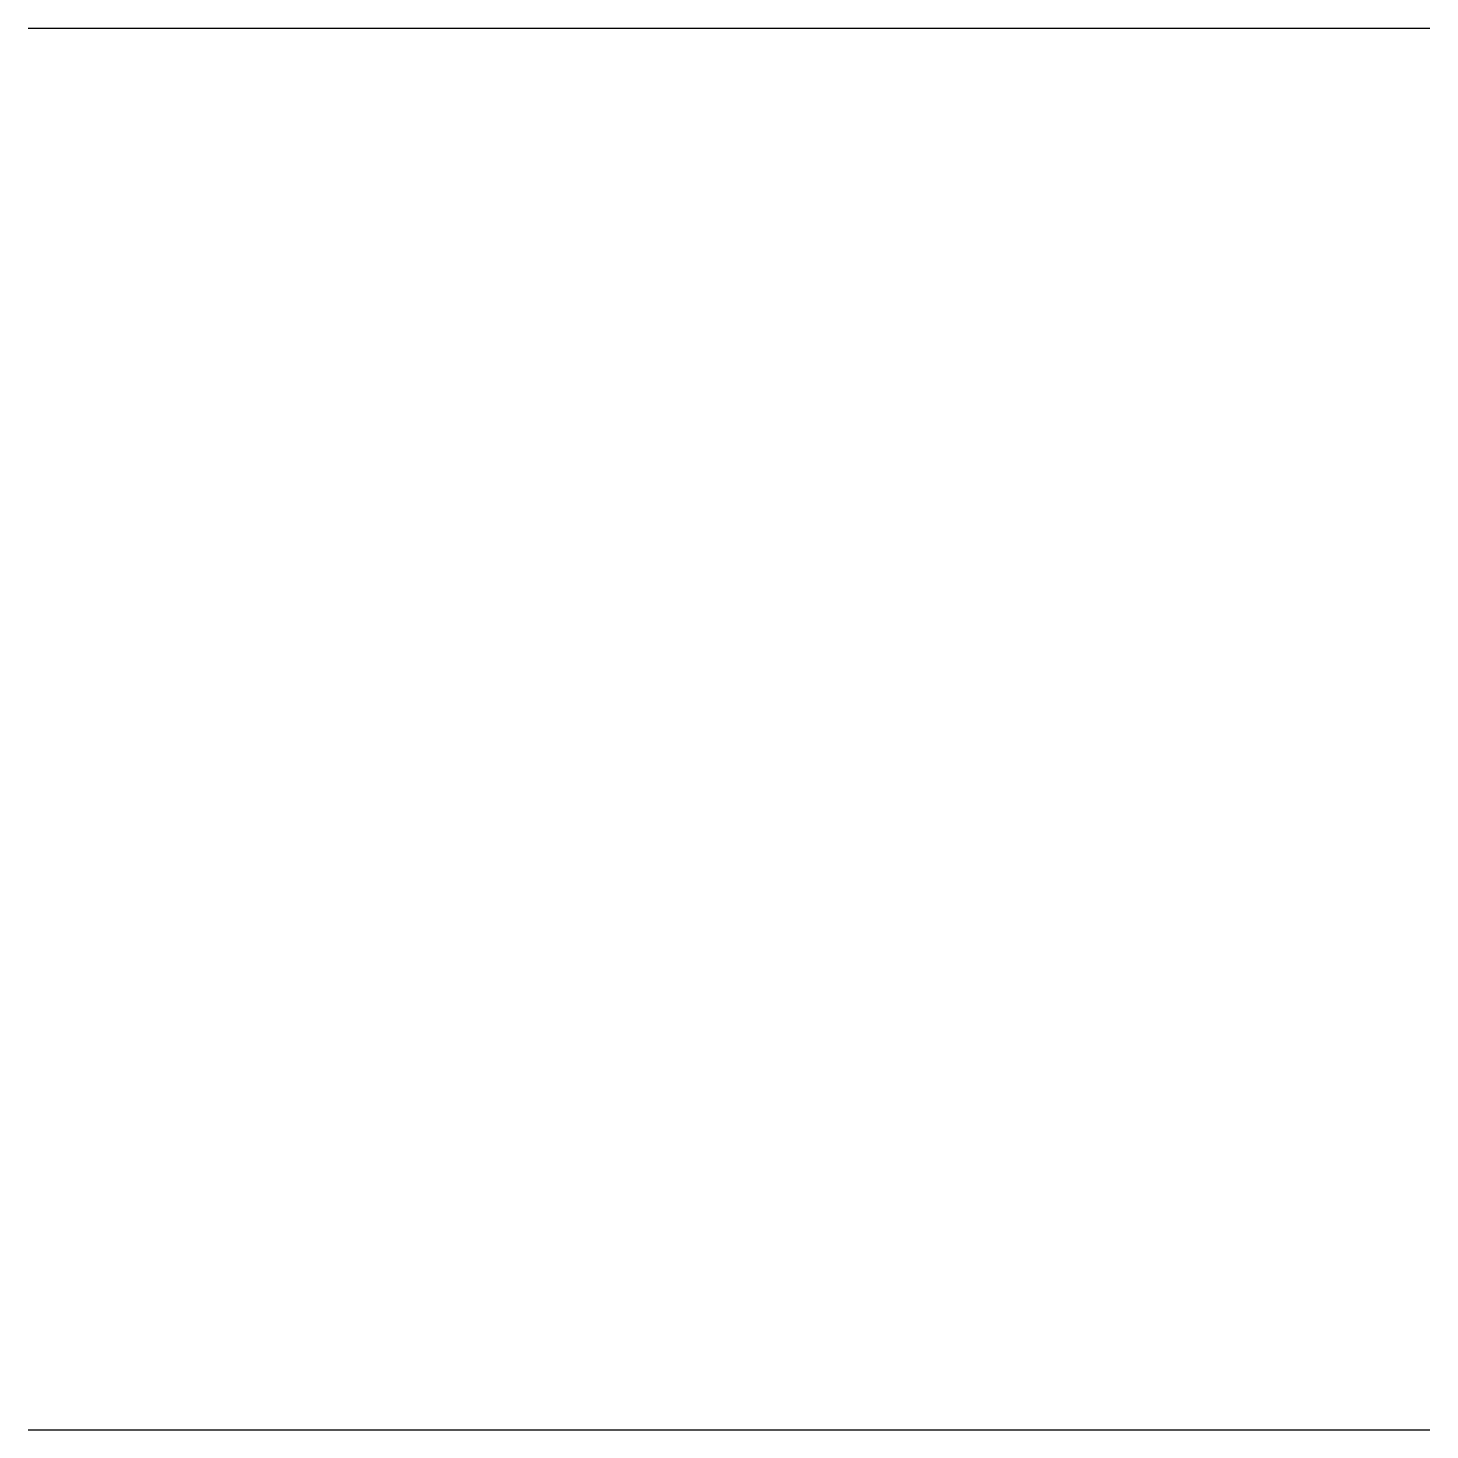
# Model space of a CAD drawing. Extents: x 10 to 20, y 0 to 10.
import ezdxf

# ---------------------------------------------------------------- set-up
doc = ezdxf.new("R2010")
doc.units = 0

msp = doc.modelspace()

# ---------------------------------------------------------------- linework, layer by layer
at = {"color": 7, "extrusion": (0, 0, -1)}
msp.add_line((10, 10), (20, 10), dxfattribs=at)
at = {"color": 7}
msp.add_line((10, 0), (20, 0), dxfattribs=at)

doc.saveas('drawing.dxf')
